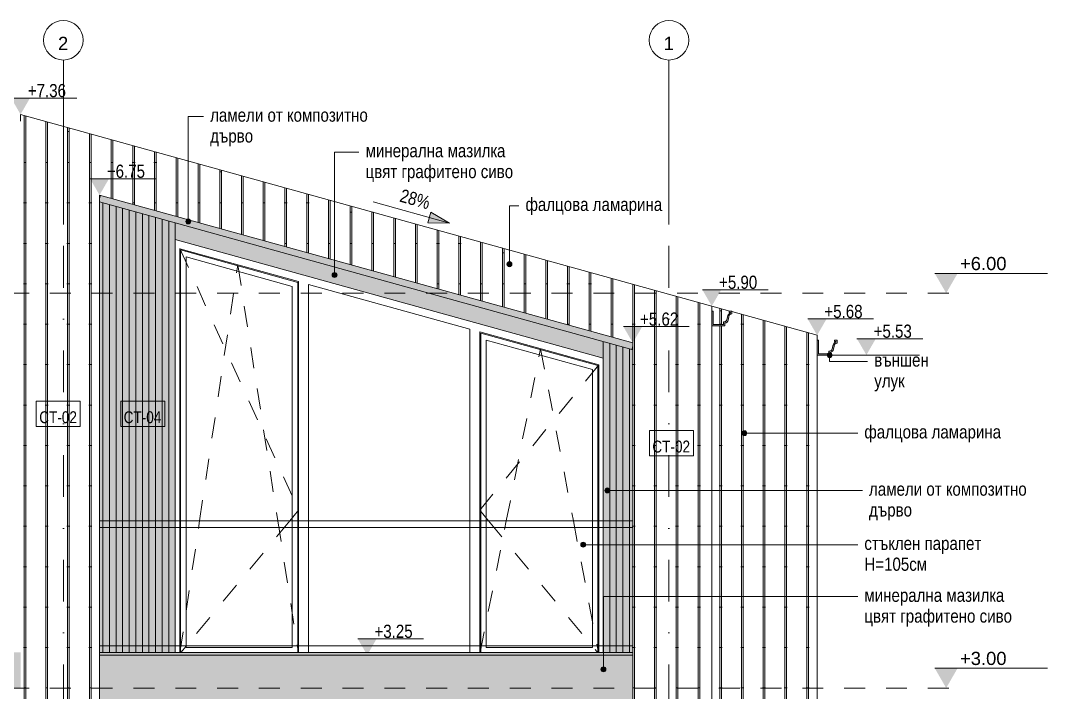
# Model space of a CAD drawing. Header units: centimetres. Extents: x -1923 to 51, y -127 to 807.
# Drawn here: x -729 to 51, y 297 to 807 of the extents above; entities that cross this region are included whole.
import ezdxf

# ---------------------------------------------------------------- set-up
doc = ezdxf.new("R2010")
doc.units = ezdxf.units.CM
doc.linetypes.add('Dash', pattern=[31.75, 15.875, -15.875])
doc.linetypes.add('Dash dot', pattern=[79.375, 31.75, -23.8125, 0, -23.8125])
for name, color, linetype, lineweight in [('A-ANNO-NOTE', 7, 'Continuous', 9), ('A-FLOR-HRAL', 7, 'Continuous', 9), ('A-FLOR-LEVL', 7, 'Continuous', 9), ('A-GLAZ', 7, 'Continuous', 5), ('A-GLAZ-CWMG', 7, 'Continuous', 9), ('A-GLAZ-HDLN', 7, 'Dash', 5), ('A-ROOF', 7, 'Continuous', 9), ('A-ROOF-OTLN', 7, 'Continuous', 9), ('A-ROOF-PATT', 7, 'Continuous', 9), ('A-WALL', 7, 'Continuous', 9), ('A-WALL-IDEN', 7, 'Continuous', 9), ('A-WALL-PATT', 7, 'Continuous', 9), ('G-ANNO-DIMS', 7, 'Continuous', 9), ('G-ANNO-TEXT', 7, 'Continuous', 9), ('S-GRID', 7, 'Continuous', 9), ('S-GRID-IDEN', 7, 'Continuous', 9)]:
    doc.layers.add(name, color=color, linetype=linetype, lineweight=lineweight)
doc.styles.add('Arial', font='arial.ttf', dxfattribs={"height": 10})
doc.styles.add('Arial Narrow', font='ARIALN.TTF', dxfattribs={"height": 10})
doc.styles.add('Arial Narrow_1', font='ARIALN.TTF', dxfattribs={"height": 10})
doc.styles.add('Arial Narrow_3', font='ARIALN.TTF', dxfattribs={"height": 9})

# ---------------------------------------------------------------- blocks, each defined once
blk = doc.blocks.new('Railing - Railing-1761984-СЕВЕР')
at = {"layer": 'A-FLOR-HRAL', "color": 8, "true_color": 0x808080}
for p, q in [((-669.14, 427), (-264.14, 427)), ((-669.14, 422), (-264.14, 422)), ((-264.14, 332), (-669.14, 332))]:
    blk.add_line(p, q, dxfattribs=at)
at = {"layer": 'A-FLOR-HRAL'}
for p, q in [((-669.14, 427), (-264.14, 427)), ((-264.14, 422), (-669.14, 422)), ((-264.14, 332), (-669.14, 332))]:
    blk.add_line(p, q, dxfattribs=at)
at = {"layer": 'A-FLOR-HRAL', "color": 7, "true_color": 0xfdfdfd}
for p, q in [((-669.14, 423.41), (-669.14, 422)), ((-669.14, 422), (-669.14, 332)), ((-264.14, 422), (-264.14, 423.41)), ((-264.14, 332), (-264.14, 422)), ((-669.14, 332), (-669.14, 329.05)), ((-264.14, 329.05), (-264.14, 332))]:
    blk.add_line(p, q, dxfattribs=at)
at = {"layer": 'A-FLOR-HRAL', "color": 9, "true_color": 0xbfbfbf}
for p, q in [((-669.14, 422), (-264.14, 422)), ((-264.14, 422), (-669.14, 422)), ((-264.14, 332), (-669.14, 332)), ((-264.14, 332), (-669.14, 332)), ((-264.14, 327), (-669.14, 327))]:
    blk.add_line(p, q, dxfattribs=at)
blk = doc.blocks.new('Rectangular Mullion - TEC_LAMEL-2370425-СЕВЕР')
at = {"layer": 'A-GLAZ-CWMG', "color": 7, "true_color": 0xfefefe}
blk.add_line((-669.14, 329.05), (-669.14, 423.41), dxfattribs=at)
at = {"layer": 'A-GLAZ-CWMG', "color": 7, "true_color": 0xfdfdfd}
blk.add_line((-669.14, 423.41), (-669.14, 329.05), dxfattribs=at)
blk = doc.blocks.new('Rectangular Mullion - TEC_LAMEL-V2-СЕВЕР')
at = {"layer": 'A-GLAZ-CWMG', "color": 7, "true_color": 0xfefefe}
for p, q in [((-669.14, 329.05), (-669.14, 423.41)), ((-669.14, 423.41), (-669.14, 329.05))]:
    blk.add_line(p, q, dxfattribs=at)
blk = doc.blocks.new('Rectangular Mullion - TEC_LAMEL-2370426-СЕВЕР')
at = {"layer": 'A-GLAZ-CWMG', "color": 7, "true_color": 0xfdfdfd}
blk.add_line((-264.14, 423.41), (-264.14, 329.05), dxfattribs=at)
at = {"layer": 'A-GLAZ-CWMG', "color": 7, "true_color": 0xfefefe}
blk.add_line((-264.14, 423.41), (-264.14, 329.05), dxfattribs=at)
blk = doc.blocks.new('Rectangular Mullion - TEC_LAMEL-V3-СЕВЕР')
at = {"layer": 'A-GLAZ-CWMG', "color": 7, "true_color": 0xfefefe}
blk.add_line((-264.14, 423.41), (-264.14, 329.05), dxfattribs=at)
blk.add_line((-264.14, 423.41), (-264.14, 329.05), dxfattribs=at)
blk = doc.blocks.new('Rectangular Mullion - TEC_LAMEL-2378627-СЕВЕР')
at = {"layer": 'A-GLAZ-CWMG', "true_color": 0xcfc6ba}
for points in [[(-286.64, 427), (-281.64, 427), (-281.64, 561.86), (-286.64, 563.25), (-286.64, 439.14)], [(-286.64, 327), (-281.64, 327), (-281.64, 427), (-286.64, 427), (-286.64, 329.05)]]:
    blk.add_hatch(color=9, dxfattribs=at).paths.add_polyline_path(points)
at = {"layer": 'A-GLAZ-CWMG'}
for p, q in [((-286.64, 563.25), (-286.64, 427)), ((-281.64, 427), (-281.64, 561.86))]:
    blk.add_line(p, q, dxfattribs=at)
at = {"layer": 'A-GLAZ-CWMG', "color": 8, "true_color": 0x808080}
for p, q in [((-286.64, 427), (-286.64, 327)), ((-281.64, 327), (-281.64, 427))]:
    blk.add_line(p, q, dxfattribs=at)
blk = doc.blocks.new('Rectangular Mullion - TEC_LAMEL-2378628-СЕВЕР')
at = {"layer": 'A-GLAZ-CWMG', "true_color": 0xcfc6ba}
for points in [[(-276.64, 427), (-271.64, 427), (-271.64, 559.09), (-276.64, 560.47), (-276.64, 439.14)], [(-276.64, 327), (-271.64, 327), (-271.64, 427), (-276.64, 427), (-276.64, 329.05)]]:
    blk.add_hatch(color=9, dxfattribs=at).paths.add_polyline_path(points)
at = {"layer": 'A-GLAZ-CWMG'}
for p, q in [((-276.64, 560.47), (-276.64, 427)), ((-271.64, 427), (-271.64, 559.09))]:
    blk.add_line(p, q, dxfattribs=at)
at = {"layer": 'A-GLAZ-CWMG', "color": 8, "true_color": 0x808080}
for p, q in [((-276.64, 427), (-276.64, 327)), ((-271.64, 327), (-271.64, 427))]:
    blk.add_line(p, q, dxfattribs=at)
blk = doc.blocks.new('Rectangular Mullion - TEC_LAMEL-2378629-СЕВЕР')
at = {"layer": 'A-GLAZ-CWMG', "true_color": 0xcfc6ba}
for points in [[(-266.64, 427), (-264.14, 427), (-264.14, 557.01), (-266.64, 557.7), (-266.64, 439.14)], [(-265.75, 327), (-264.14, 327), (-264.14, 427), (-266.64, 427), (-266.64, 327)]]:
    blk.add_hatch(color=9, dxfattribs=at).paths.add_polyline_path(points)
at = {"layer": 'A-GLAZ-CWMG'}
blk.add_line((-266.64, 557.7), (-266.64, 427), dxfattribs=at)
at = {"layer": 'A-GLAZ-CWMG', "color": 8, "true_color": 0x808080}
blk.add_line((-266.64, 427), (-266.64, 327), dxfattribs=at)
blk = doc.blocks.new('Rectangular Mullion - TEC_LAMEL-1938092-СЕВЕР')
at = {"layer": 'A-GLAZ-CWMG', "true_color": 0xcfc6ba}
blk.add_hatch(color=9, dxfattribs=at).paths.add_polyline_path([(-264.81, 557.19), (-264.14, 559.6), (-264.14, 562.19), (-668.48, 674.33), (-669.14, 671.92), (-669.14, 669.32), (-265.75, 557.45)])
at = {"layer": 'A-GLAZ-CWMG'}
for p, q in [((-669.14, 671.92), (-668.48, 674.33)), ((-264.81, 557.19), (-669.14, 669.32)), ((-264.14, 559.6), (-264.81, 557.19))]:
    blk.add_line(p, q, dxfattribs=at)
blk = doc.blocks.new('Rectangular Mullion - TEC_LAMEL-1938093-СЕВЕР')
at = {"layer": 'A-GLAZ-CWMG', "true_color": 0xcfc6ba}
h = blk.add_hatch(color=9, dxfattribs=at)
h.paths.add_polyline_path([(-264.14, 557.01), (-264.14, 559.6), (-264.81, 557.19), (-264.46, 557.09)])
h.paths.add_polyline_path([(-669.14, 671.92), (-668.48, 674.33), (-669.14, 674.51), (-669.14, 674.33)])
at = {"layer": 'A-GLAZ-CWMG'}
blk.add_line((-264.14, 557.01), (-264.81, 557.19), dxfattribs=at)
blk = doc.blocks.new('Rectangular Mullion - TEC_LAMEL-2370405-СЕВЕР')
at = {"layer": 'A-GLAZ-CWMG', "color": 7, "true_color": 0xfefefe}
blk.add_line((-264.14, 423.41), (-264.14, 329.05), dxfattribs=at)
blk.add_line((-264.14, 423.41), (-264.14, 329.05), dxfattribs=at)
blk = doc.blocks.new('TRIPLE - OK_F_OF - T - 15_50-2493722-СЕВЕР')
at = {"layer": 'A-GLAZ'}
for p, q in [((-608.24, 427), (-608.24, 633.76)), ((-608.24, 633.76), (-517.94, 608.72)), ((-518.64, 608.18), (-607.54, 632.84)), ((-607.54, 632.84), (-607.54, 427)), ((-603.44, 427), (-603.44, 627.45)), ((-603.44, 627.45), (-522.74, 605.07)), ((-517.94, 608.72), (-517.94, 427)), ((-522.74, 605.07), (-522.74, 427)), ((-518.64, 608.18), (-518.64, 427)), ((-510.34, 427), (-510.34, 606.61)), ((-510.34, 606.61), (-387.94, 572.66)), ((-387.94, 572.66), (-387.94, 427)), ((-380.34, 570.56), (-290.04, 545.51)), ((-380.34, 427), (-380.34, 570.56)), ((-290.74, 544.98), (-379.64, 569.64)), ((-379.64, 569.64), (-379.64, 427)), ((-375.54, 427), (-375.54, 564.24)), ((-375.54, 564.24), (-294.84, 541.86)), ((-294.84, 541.86), (-294.84, 427)), ((-290.74, 544.98), (-290.74, 427)), ((-290.04, 545.51), (-290.04, 427))]:
    blk.add_line(p, q, dxfattribs=at)
at = {"layer": 'A-GLAZ', "color": 8, "true_color": 0x808080}
for p, q in [((-608.24, 327), (-608.24, 427)), ((-607.54, 427), (-607.54, 327)), ((-603.44, 330.7), (-603.44, 427)), ((-522.74, 427), (-522.74, 330.7)), ((-518.64, 427), (-518.64, 327)), ((-517.94, 427), (-517.94, 327)), ((-510.34, 327), (-510.34, 427)), ((-387.94, 427), (-387.94, 327)), ((-380.34, 327), (-380.34, 427)), ((-379.64, 427), (-379.64, 327)), ((-375.54, 330.7), (-375.54, 427)), ((-294.84, 427), (-294.84, 330.7)), ((-290.74, 427), (-290.74, 327)), ((-290.04, 427), (-290.04, 327)), ((-522.74, 330.7), (-603.44, 330.7)), ((-294.84, 330.7), (-375.54, 330.7))]:
    blk.add_line(p, q, dxfattribs=at)
at = {"layer": 'A-GLAZ-HDLN'}
for p, q in [((-608.24, 633.83), (-517.94, 435)), ((-593.16, 427), (-564.14, 621.53)), ((-564.14, 621.53), (-533.74, 427)), ((-360.2, 427), (-334.14, 557.74)), ((-334.14, 557.74), (-309.27, 427)), ((-289.9, 545.47), (-380.34, 435)), ((-517.94, 435), (-524.56, 427)), ((-380.34, 435), (-373.72, 427))]:
    blk.add_line(p, q, dxfattribs=at)
at = {"layer": 'A-GLAZ-HDLN', "color": 8, "true_color": 0x808080}
for p, q in [((-608.08, 327), (-593.16, 427)), ((-524.56, 427), (-603.17, 332.04)), ((-533.74, 427), (-518.12, 327)), ((-380.12, 327), (-360.2, 427)), ((-373.72, 427), (-290.95, 327)), ((-309.27, 427), (-290.25, 327)), ((-603.19, 332), (-607.33, 327))]:
    blk.add_line(p, q, dxfattribs=at)
blk = doc.blocks.new('Rectangular Mullion - TEC_LAMEL-2378685-СЕВЕР')
at = {"layer": 'A-GLAZ-CWMG', "true_color": 0xcfc6ba}
for points in [[(-661.64, 427), (-661.64, 667.24), (-666.64, 668.63), (-666.64, 427), (-664.51, 427)], [(-664.51, 327), (-661.64, 327), (-661.64, 427), (-666.64, 427), (-666.64, 327)]]:
    blk.add_hatch(color=9, dxfattribs=at).paths.add_polyline_path(points)
at = {"layer": 'A-GLAZ-CWMG'}
for p, q in [((-666.64, 668.63), (-666.64, 427)), ((-661.64, 427), (-661.64, 667.19))]:
    blk.add_line(p, q, dxfattribs=at)
at = {"layer": 'A-GLAZ-CWMG', "color": 8, "true_color": 0x808080}
for p, q in [((-666.64, 427), (-666.64, 327)), ((-661.64, 327), (-661.64, 427))]:
    blk.add_line(p, q, dxfattribs=at)
blk = doc.blocks.new('Rectangular Mullion - TEC_LAMEL-2378686-СЕВЕР')
at = {"layer": 'A-GLAZ-CWMG', "true_color": 0xcfc6ba}
for points in [[(-656.64, 427), (-651.64, 427), (-651.64, 664.47), (-656.64, 665.86), (-656.64, 439.14)], [(-656.64, 327), (-651.64, 327), (-651.64, 427), (-656.64, 427), (-656.64, 329.05)]]:
    blk.add_hatch(color=9, dxfattribs=at).paths.add_polyline_path(points)
at = {"layer": 'A-GLAZ-CWMG'}
for p, q in [((-656.64, 665.86), (-656.64, 427)), ((-651.64, 427), (-651.64, 664.47))]:
    blk.add_line(p, q, dxfattribs=at)
at = {"layer": 'A-GLAZ-CWMG', "color": 8, "true_color": 0x808080}
for p, q in [((-656.64, 427), (-656.64, 327)), ((-651.64, 327), (-651.64, 427))]:
    blk.add_line(p, q, dxfattribs=at)
blk = doc.blocks.new('Rectangular Mullion - TEC_LAMEL-2378687-СЕВЕР')
at = {"layer": 'A-GLAZ-CWMG', "true_color": 0xcfc6ba}
for points in [[(-646.64, 427), (-641.64, 427), (-641.64, 661.7), (-646.64, 663.08), (-646.64, 439.14)], [(-646.64, 327), (-641.64, 327), (-641.64, 427), (-646.64, 427), (-646.64, 329.05)]]:
    blk.add_hatch(color=9, dxfattribs=at).paths.add_polyline_path(points)
at = {"layer": 'A-GLAZ-CWMG'}
for p, q in [((-646.64, 663.08), (-646.64, 427)), ((-641.64, 427), (-641.64, 661.7))]:
    blk.add_line(p, q, dxfattribs=at)
at = {"layer": 'A-GLAZ-CWMG', "color": 8, "true_color": 0x808080}
for p, q in [((-646.64, 427), (-646.64, 327)), ((-641.64, 327), (-641.64, 427))]:
    blk.add_line(p, q, dxfattribs=at)
blk = doc.blocks.new('Rectangular Mullion - TEC_LAMEL-2378688-СЕВЕР')
at = {"layer": 'A-GLAZ-CWMG', "true_color": 0xcfc6ba}
for points in [[(-631.64, 427), (-631.64, 658.92), (-636.64, 660.31), (-636.64, 427), (-633.84, 427)], [(-633.84, 327), (-631.64, 327), (-631.64, 427), (-636.64, 427), (-636.64, 327)]]:
    blk.add_hatch(color=9, dxfattribs=at).paths.add_polyline_path(points)
at = {"layer": 'A-GLAZ-CWMG'}
for p, q in [((-636.64, 660.31), (-636.64, 427)), ((-631.64, 427), (-631.64, 658.92))]:
    blk.add_line(p, q, dxfattribs=at)
at = {"layer": 'A-GLAZ-CWMG', "color": 8, "true_color": 0x808080}
for p, q in [((-636.64, 427), (-636.64, 327)), ((-631.64, 327), (-631.64, 427))]:
    blk.add_line(p, q, dxfattribs=at)
blk = doc.blocks.new('Rectangular Mullion - TEC_LAMEL-2370929-СЕВЕР')
at = {"layer": 'A-GLAZ-CWMG', "color": 7, "true_color": 0xfefefe}
for p, q in [((-669.14, 329.05), (-669.14, 423.41)), ((-669.14, 423.41), (-669.14, 329.05))]:
    blk.add_line(p, q, dxfattribs=at)
blk = doc.blocks.new('Rectangular Mullion - TEC_LAMEL-2378709-СЕВЕР')
at = {"layer": 'A-GLAZ-CWMG', "true_color": 0xcfc6ba}
for points in [[(-626.64, 427), (-621.64, 427), (-621.64, 656.15), (-626.64, 657.54), (-626.64, 439.14)], [(-621.64, 327), (-621.64, 427), (-626.64, 427), (-626.64, 327), (-626.17, 327)]]:
    blk.add_hatch(color=9, dxfattribs=at).paths.add_polyline_path(points)
at = {"layer": 'A-GLAZ-CWMG'}
for p, q in [((-626.64, 657.54), (-626.64, 427)), ((-621.64, 427), (-621.64, 656.15))]:
    blk.add_line(p, q, dxfattribs=at)
at = {"layer": 'A-GLAZ-CWMG', "color": 8, "true_color": 0x808080}
for p, q in [((-626.64, 427), (-626.64, 327)), ((-621.64, 327), (-621.64, 427))]:
    blk.add_line(p, q, dxfattribs=at)
blk = doc.blocks.new('Rectangular Mullion - TEC_LAMEL-2378710-СЕВЕР')
at = {"layer": 'A-GLAZ-CWMG', "true_color": 0xcfc6ba}
for points in [[(-616.64, 427), (-611.64, 427), (-611.64, 653.38), (-616.64, 654.76), (-616.64, 439.14)], [(-616.64, 327), (-611.64, 327), (-611.64, 427), (-616.64, 427), (-616.64, 329.05)]]:
    blk.add_hatch(color=9, dxfattribs=at).paths.add_polyline_path(points)
at = {"layer": 'A-GLAZ-CWMG'}
for p, q in [((-616.64, 654.76), (-616.64, 427)), ((-611.64, 427), (-611.64, 653.38))]:
    blk.add_line(p, q, dxfattribs=at)
at = {"layer": 'A-GLAZ-CWMG', "color": 8, "true_color": 0x808080}
for p, q in [((-616.64, 427), (-616.64, 327)), ((-611.64, 327), (-611.64, 427))]:
    blk.add_line(p, q, dxfattribs=at)
blk = doc.blocks.new('Level - w_ name-271244-СЕВЕР')
at = {"layer": 'A-FLOR-LEVL'}
blk.add_hatch(color=256, dxfattribs=at).paths.add_polyline_path([(-34.78, 15), (-17.46, 15), (-26.12, 0)])
blk.add_line((-34.78, 15), (50.8, 15), dxfattribs=at)
blk = doc.blocks.new('Grid - TEC_GRID_CIRCLE-145857-СЕВЕР')
at = {"layer": 'S-GRID-IDEN'}
blk.add_circle((-696.64, 792.09), 15, dxfattribs=at)
blk = doc.blocks.new('Spot Elevations - ELEVATION_PROJECT-150941-СЕВЕР')
at = {"layer": 'A-ANNO-NOTE'}
blk.add_hatch(color=256, dxfattribs=at).paths.add_polyline_path([(-1811.3, 587.27), (-1796.99, 587.27), (-1804.14, 574.88)])
blk.add_line((-1811.3, 587.27), (-1761.3, 587.27), dxfattribs=at)

msp = doc.modelspace()

# ---------------------------------------------------------------- hatches: boundary and pattern name
at = {"layer": 'A-ROOF-PATT', "true_color": 0x8b8b8b}
h = msp.add_hatch(dxfattribs=at)
h.set_pattern_fill('FP1_3', color=252, style=0, pattern_type=2)
h.set_pattern_definition([(0, (16.51, 600), (16.51, 30.709), [0.8382, -15.672]), (90, (0, 600), (-16.51, 30.709), [30.709, 0]), (90, (1.27, 600), (-16.51, 30.709), [30.709, 0])])
h.paths.add_polyline_path([(-204.14, 584.99), (-204.14, 590.18), (-729.14, 735.77), (-729.14, 730.58), (-204.4, 585.06)])
h = msp.add_hatch(dxfattribs=at)
h.set_pattern_fill('FP1_4', color=252, style=0, pattern_type=2)
h.set_pattern_definition([(0, (16.51, 525), (16.51, 30.709), [0.8382, -15.672]), (90, (0, 525), (-16.51, 30.709), [30.709, 0]), (90, (1.27, 525), (-16.51, 30.709), [30.709, 0])])
h.paths.add_polyline_path([(-124.14, 562.8), (-124.14, 567.99), (-188.9, 585.95), (-188.9, 584.42), (-189.16, 584.2), (-189.9, 583.92), (-190.44, 583.55), (-190.86, 583.07), (-191.15, 582.54), (-191.41, 581.46), (-127.71, 563.79)])
h.paths.add_polyline_path([(-192.37, 581.72), (-192.11, 582.83), (-191.75, 583.55), (-191.15, 584.25), (-190.62, 584.68), (-189.9, 585.04), (-189.9, 585.37), (-190.86, 585.37), (-190.86, 586.37), (-190.41, 586.37), (-204.14, 590.18), (-204.14, 586.37), (-203.14, 586.37), (-203.14, 584.71), (-192.8, 581.84)])
at = {"layer": 'A-ROOF-PATT', "lineweight": 5, "true_color": 0xc0c0c0}
for points in [[(-194.5, 575.18), (-194.3, 575.38), (-194.28, 577.02), (-194.11, 577.18), (-193.37, 577.41), (-192.79, 577.78), (-192.32, 578.28), (-191.98, 578.88), (-191.57, 580.68), (-191.15, 582.54), (-190.81, 583.15), (-190.34, 583.65), (-189.76, 584.01), (-189.06, 584.27), (-188.9, 584.42), (-188.9, 586.11), (-189.16, 586.37), (-190.86, 586.37), (-190.86, 585.37), (-189.9, 585.37), (-189.9, 585.04), (-190.62, 584.68), (-191.25, 584.17), (-191.75, 583.55), (-192.11, 582.83), (-192.59, 580.68), (-192.9, 579.3), (-193.09, 578.92), (-193.36, 578.6), (-193.71, 578.36), (-194.1, 578.21), (-194.52, 578.16), (-195.3, 578.16), (-195.3, 576.18), (-203.14, 576.18), (-203.14, 586.37), (-204.14, 586.37), (-204.14, 575.18), (-196.73, 575.18)], [(-114.5, 552.99), (-114.3, 553.19), (-114.28, 554.83), (-114.11, 554.99), (-113.37, 555.22), (-112.79, 555.59), (-112.32, 556.09), (-111.98, 556.69), (-111.81, 557.36), (-111.15, 560.36), (-110.81, 560.96), (-110.34, 561.46), (-109.76, 561.83), (-109.1, 562.04), (-108.9, 562.24), (-108.9, 563.92), (-109.16, 564.18), (-110.86, 564.18), (-110.86, 563.18), (-109.9, 563.18), (-109.9, 562.85), (-110.62, 562.49), (-111.25, 561.99), (-111.75, 561.36), (-112.11, 560.64), (-112.37, 559.54), (-112.9, 557.09), (-113.09, 556.73), (-113.36, 556.42), (-113.71, 556.17), (-114.1, 556.02), (-114.52, 555.97), (-115.3, 555.97), (-115.3, 553.99), (-123.14, 553.99), (-123.14, 564.18), (-124.14, 564.18), (-124.14, 552.99)]]:
    msp.add_hatch(color=9, dxfattribs=at).paths.add_polyline_path(points)
at = {"layer": 'A-WALL-PATT', "true_color": 0x8b8b8b}
h = msp.add_hatch(dxfattribs=at)
h.set_pattern_fill('FP1_8', color=252, style=0, pattern_type=2)
h.set_pattern_definition([(0, (-2096.77, 300), (16.51, 30.709), [0.8382, -15.672]), (90, (-2113.28, 300), (-16.51, 30.709), [30.709, 0]), (90, (-2112.01, 300), (-16.51, 30.709), [30.709, 0])])
h.paths.add_polyline_path([(-264.14, 300), (-209.14, 300), (-209.14, 586.38), (-729.14, 730.58), (-729.14, 691.15), (-264.14, 562.19), (-264.14, 305.45)])
h = msp.add_hatch(dxfattribs=at)
h.set_pattern_fill('FP1_9', color=252, style=0, pattern_type=2)
h.set_pattern_definition([(0, (-643.89, 300), (16.51, 30.709), [0.8382, -15.672]), (90, (-660.4, 300), (-16.51, 30.709), [30.709, 0]), (90, (-659.13, 300), (-16.51, 30.709), [30.709, 0])])
h.paths.add_polyline_path([(-725.86, 300), (-669.14, 300), (-669.14, 674.51), (-729.14, 691.15), (-729.14, 300)])
at = {"layer": 'A-WALL-PATT', "true_color": 0x787878}
h = msp.add_hatch(color=8, dxfattribs=at)
h.paths.add_polyline_path([(-666.64, 427), (-666.64, 668.63), (-669.14, 669.32), (-669.14, 427)])
h.paths.add_polyline_path([(-281.64, 427), (-276.64, 427), (-276.64, 560.47), (-281.64, 561.86), (-281.64, 439.14)])
h.paths.add_polyline_path([(-661.64, 427), (-656.64, 427), (-656.64, 665.86), (-661.64, 667.19), (-661.64, 439.14)])
h.paths.add_polyline_path([(-616.64, 427), (-616.64, 654.76), (-621.64, 656.15), (-621.64, 427)])
h.paths.add_polyline_path([(-651.64, 427), (-646.64, 427), (-646.64, 663.08), (-651.64, 664.47), (-651.64, 439.14)])
h.paths.add_polyline_path([(-641.64, 427), (-636.64, 427), (-636.64, 660.31), (-641.64, 661.7), (-641.64, 439.14)])
h.paths.add_polyline_path([(-631.64, 427), (-626.64, 427), (-626.64, 657.54), (-631.64, 658.92), (-631.64, 439.14)])
h.paths.add_polyline_path([(-271.64, 427), (-266.64, 427), (-266.64, 557.7), (-271.64, 559.09), (-271.64, 439.14)])
h.paths.add_polyline_path([(-286.64, 550.69), (-286.64, 563.25), (-611.64, 653.38), (-611.64, 640.82), (-288.75, 551.28)])
at = {"layer": 'A-WALL-PATT', "true_color": 0x8b8b8b}
h = msp.add_hatch(dxfattribs=at)
h.set_pattern_fill('FP1_5', color=252, style=0, pattern_type=2)
h.set_pattern_definition([(0, (-198.12, 300), (16.51, 30.709), [0.8382, -15.672]), (90, (-214.63, 300), (-16.51, 30.709), [30.709, 0]), (90, (-213.36, 300), (-16.51, 30.709), [30.709, 0])])
h.paths.add_polyline_path([(-129.14, 245), (-129.14, 564.19), (-191.41, 581.46), (-191.98, 578.88), (-192.32, 578.28), (-192.8, 577.77), (-193.37, 577.41), (-194.23, 577.08), (-194.3, 576.94), (-194.3, 575.38), (-194.5, 575.18), (-204.14, 575.18), (-204.14, 245), (-143.05, 245)])
h.paths.add_polyline_path([(-195.3, 576.18), (-195.3, 578.16), (-194.1, 578.21), (-193.71, 578.36), (-193.36, 578.6), (-193.09, 578.92), (-192.9, 579.3), (-192.37, 581.72), (-203.14, 584.71), (-203.14, 576.18), (-196.73, 576.18)])
at = {"layer": 'A-WALL-PATT', "true_color": 0x787878}
h = msp.add_hatch(color=8, dxfattribs=at)
h.paths.add_polyline_path([(-666.64, 327), (-666.64, 427), (-669.14, 427), (-669.14, 327)])
h.paths.add_polyline_path([(-618.5, 327), (-616.64, 327), (-616.64, 427), (-621.64, 427), (-621.64, 327)])
h.paths.add_polyline_path([(-626.64, 327), (-626.64, 427), (-631.64, 427), (-631.64, 327)])
h.paths.add_polyline_path([(-661.64, 327), (-656.64, 327), (-656.64, 427), (-661.64, 427), (-661.64, 329.05)])
h.paths.add_polyline_path([(-651.64, 327), (-646.64, 327), (-646.64, 427), (-651.64, 427), (-651.64, 329.05)])
h.paths.add_polyline_path([(-641.64, 327), (-636.64, 327), (-636.64, 427), (-641.64, 427), (-641.64, 329.05)])
h.paths.add_polyline_path([(-266.64, 327), (-266.64, 427), (-271.64, 427), (-271.64, 327)])
h.paths.add_polyline_path([(-276.64, 327), (-276.64, 427), (-281.64, 427), (-281.64, 327)])
at = {"layer": 'A-WALL-PATT', "lineweight": 5, "true_color": 0xebebeb}
h = msp.add_hatch(color=7, dxfattribs=at)
h.paths.add_polyline_path([(-618.5, 325), (-264.14, 325), (-264.14, 327), (-669.14, 327), (-669.14, 325), (-626.17, 325)])
h.paths.add_polyline_path([(-894.57, 325), (-729.14, 325), (-729.14, 327), (-904.14, 327), (-904.14, 325)])
at = {"layer": 'A-WALL-PATT', "lineweight": 5, "true_color": 0x787878}
h = msp.add_hatch(color=8, dxfattribs=at)
h.paths.add_polyline_path([(-503.47, 270), (-264.14, 270), (-264.14, 325), (-669.14, 325), (-669.14, 270), (-511.14, 270)])
h.paths.add_polyline_path([(-879.24, 300), (-729.14, 300), (-729.14, 325), (-904.14, 325), (-904.14, 300)])
at = {"layer": 'A-WALL-PATT', "true_color": 0x8b8b8b}
h = msp.add_hatch(dxfattribs=at)
h.set_pattern_fill('FP1_6', color=252, style=0, pattern_type=2)
h.set_pattern_definition([(0, (-643.89, 0), (16.51, 30.709), [0.8382, -15.672]), (90, (-660.4, 0), (-16.51, 30.709), [30.709, 0]), (90, (-659.13, 0), (-16.51, 30.709), [30.709, 0])])
h.paths.add_polyline_path([(-716.57, 5), (-688.29, 5), (-688.29, 10), (-716.57, 10), (-716.57, 6.63)])
h.paths.add_polyline_path([(-725.86, 67), (-688.57, 67), (-688.28, 75.94), (-688.17, 76.28), (-688, 76.58), (-687.78, 76.81), (-687.53, 76.95), (-687.27, 77), (-669.14, 77), (-669.14, 300), (-729.14, 300), (-729.14, 67)])
h = msp.add_hatch(dxfattribs=at)
h.set_pattern_fill('FP1_7', color=252, style=0, pattern_type=2)
h.set_pattern_definition([(0, (-3021.33, 0), (16.51, 30.709), [0.8382, -15.672]), (90, (-3037.84, 0), (-16.51, 30.709), [30.709, 0]), (90, (-3036.57, 0), (-16.51, 30.709), [30.709, 0])])
h.paths.add_polyline_path([(-264.14, 5), (-209.14, 5), (-209.14, 300), (-264.14, 300), (-264.14, 6.63)])
at = {"layer": 'G-ANNO-DIMS'}
msp.add_hatch(color=256, dxfattribs=at).paths.add_polyline_path([(-403.38, 653.21), (-417.54, 661.55), (-419.81, 653.36)])
at = {"layer": 'G-ANNO-TEXT'}
h = msp.add_hatch(color=256, dxfattribs=at)
edge = h.paths.add_edge_path()
edge.add_arc((-601.74, 654.46), 1.88, 0, 360)
h = msp.add_hatch(color=256, dxfattribs=at)
edge = h.paths.add_edge_path()
edge.add_arc((-357.8, 621.96), 1.88, 0, 360)
h = msp.add_hatch(color=256, dxfattribs=at)
edge = h.paths.add_edge_path()
edge.add_arc((-490.63, 613.79), 1.88, 0, 360)
h = msp.add_hatch(color=256, dxfattribs=at)
edge = h.paths.add_edge_path()
edge.add_arc((-114.64, 552.85), 1.87, 0, 360)
h = msp.add_hatch(color=256, dxfattribs=at)
edge = h.paths.add_edge_path()
edge.add_arc((-179.39, 493.61), 1.88, 0, 360)
h = msp.add_hatch(color=256, dxfattribs=at)
edge = h.paths.add_edge_path()
edge.add_arc((-283.46, 450.11), 1.88, 0, 360)
h = msp.add_hatch(color=256, dxfattribs=at)
edge = h.paths.add_edge_path()
edge.add_arc((-301.8, 408.88), 1.88, 0, 360)
h = msp.add_hatch(color=256, dxfattribs=at)
edge = h.paths.add_edge_path()
edge.add_arc((-286.41, 314.17), 1.88, 0, 360)

# ---------------------------------------------------------------- linework, layer by layer
at = {"layer": 'A-FLOR-LEVL', "linetype": 'Dash'}
for p, q in [((-1881.56, 600), (-17.46, 600)), ((-1881.56, 300), (-17.46, 300))]:
    msp.add_line(p, q, dxfattribs=at)
at = {"layer": 'A-ROOF'}
for p, q in [((-729.14, 735.77), (-729.14, 730.58)), ((-190.41, 586.37), (-729.14, 735.77)), ((-204.14, 586.37), (-204.14, 590.18)), ((-124.14, 567.99), (-188.9, 585.95)), ((-124.14, 564.18), (-124.14, 567.99))]:
    msp.add_line(p, q, dxfattribs=at)
at = {"layer": 'A-ROOF-OTLN'}
for p, q in [((-203.14, 586.37), (-204.14, 586.37)), ((-204.14, 586.37), (-204.14, 575.18)), ((-203.14, 576.18), (-203.14, 586.37)), ((-189.16, 586.37), (-190.86, 586.37)), ((-190.86, 586.37), (-190.86, 585.37)), ((-190.86, 585.37), (-189.9, 585.37)), ((-189.9, 585.37), (-189.9, 585.04)), ((-188.9, 584.42), (-188.9, 586.11)), ((-194.52, 578.16), (-195.3, 578.16)), ((-195.3, 578.16), (-195.3, 576.18)), ((-192.3, 582.05), (-192.8, 579.71)), ((-191.81, 579.55), (-191.32, 581.88)), ((-204.14, 575.18), (-194.5, 575.18)), ((-195.3, 576.18), (-203.14, 576.18)), ((-194.3, 575.38), (-194.3, 576.94)), ((-123.14, 564.18), (-124.14, 564.18)), ((-124.14, 564.18), (-124.14, 552.99)), ((-123.14, 553.99), (-123.14, 564.18)), ((-109.16, 564.18), (-110.86, 564.18)), ((-110.86, 564.18), (-110.86, 563.18)), ((-110.86, 563.18), (-109.9, 563.18)), ((-109.9, 563.18), (-109.9, 562.85)), ((-108.9, 562.24), (-108.9, 563.92)), ((-115.3, 553.99), (-123.14, 553.99)), ((-114.52, 555.97), (-115.3, 555.97)), ((-115.3, 555.97), (-115.3, 553.99)), ((-114.3, 553.19), (-114.3, 554.75)), ((-112.3, 559.86), (-112.8, 557.52)), ((-111.81, 557.36), (-111.32, 559.69)), ((-124.14, 552.99), (-114.5, 552.99))]:
    msp.add_line(p, q, dxfattribs=at)
for centre, radius, start, end in [((-188.61, 581.54), 3.73, 110.32225, 172.11681), ((-189.16, 586.11), 0.261, 0, 90), ((-189.16, 586.11), 0.261, 0, 66.13122), ((-189.16, 586.11), 0.261, 0, 66.13122), ((-189.16, 586.11), 0.261, 0, 66.13122), ((-194.52, 579.89), 1.73, 270, 354.0375), ((-193.98, 576.87), 0.333, 98.74106, 168.05335), ((-194.52, 579.89), 2.73, 280.46368, 352.80947), ((-188.61, 581.54), 2.73, 100.46368, 172.80947), ((-189.1, 584.42), 0.2, 270, 0), ((-189.1, 584.42), 0.2, 270, 0), ((-194.5, 575.38), 0.2, 270, 0), ((-194.5, 575.38), 0.2, 270, 0), ((-108.61, 559.35), 3.73, 110.32225, 172.11681), ((-108.61, 559.35), 2.73, 100.46368, 172.80947), ((-109.16, 563.92), 0.261, 0, 90), ((-109.16, 563.92), 0.261, 0, 75), ((-109.16, 563.92), 0.261, 0, 75), ((-109.16, 563.92), 0.261, 0, 75), ((-109.1, 562.24), 0.2, 270, 360), ((-109.1, 562.24), 0.2, 270, 0), ((-109.1, 562.24), 0.2, 270, 360), ((-109.1, 562.24), 0.2, 270, 0), ((-114.52, 557.7), 1.73, 270, 354.0375), ((-113.98, 554.69), 0.333, 98.74106, 168.05335), ((-114.52, 557.7), 2.73, 280.46368, 352.80947), ((-114.5, 553.19), 0.2, 270, 0), ((-114.5, 553.19), 0.2, 270, 0), ((-114.5, 553.19), 0.2, 270, 0), ((-114.5, 553.19), 0.2, 270, 0)]:
    msp.add_arc(centre, radius, start, end, dxfattribs=at)
at = {"layer": 'A-WALL'}
for p, q in [((-669.14, 674.51), (-264.14, 562.19)), ((-669.14, 77), (-669.14, 674.51)), ((-611.64, 640.82), (-286.64, 550.69)), ((-204.14, 575.18), (-204.14, 5)), ((-264.14, 562.19), (-264.14, 5)), ((-124.14, 552.99), (-124.14, 245)), ((-264.14, 325), (-669.14, 325))]:
    msp.add_line(p, q, dxfattribs=at)
at = {"layer": 'A-WALL', "color": 9, "true_color": 0xbfbfbf}
msp.add_line((-669.14, 327), (-264.14, 327), dxfattribs=at)
at = {"layer": 'A-WALL-IDEN', "flags": 128}
for points in [[(-717.18, 517.84), (-683.73, 517.84), (-683.73, 498.64), (-717.18, 498.64)], [(-653.07, 517.84), (-619.62, 517.84), (-619.62, 498.64), (-653.07, 498.64)], [(-251.51, 495.57), (-218.06, 495.57), (-218.06, 476.37), (-251.51, 476.37)]]:
    msp.add_lwpolyline(points, close=True, dxfattribs=at)
at = {"layer": 'G-ANNO-DIMS'}
for p, q in [((-461.2, 669.25), (-403.38, 653.21)), ((-417.54, 661.55), (-419.81, 653.36)), ((-403.38, 653.21), (-417.54, 661.55)), ((-419.81, 653.36), (-403.38, 653.21)), ((-118.85, 552.99), (-46.31, 552.99)), ((-46.31, 552.99), (-86.72, 552.99))]:
    msp.add_line(p, q, dxfattribs=at)
at = {"layer": 'G-ANNO-TEXT'}
for p, q in [((-601.74, 734.24), (-590.16, 734.24)), ((-601.74, 654.46), (-601.74, 734.24)), ((-490.63, 707.2), (-472.12, 707.2)), ((-490.63, 613.79), (-490.63, 707.2)), ((-357.8, 666.4), (-350.61, 666.4)), ((-357.8, 621.96), (-357.8, 666.4)), ((-114.64, 552.85), (-114.64, 548.16)), ((-114.64, 548.16), (-85.77, 548.16)), ((-179.39, 493.61), (-93.26, 493.61)), ((-283.46, 450.11), (-89.74, 450.11)), ((-301.8, 408.88), (-93.26, 408.88)), ((-286.41, 369.46), (-93.26, 369.46)), ((-286.41, 314.17), (-286.41, 369.46))]:
    msp.add_line(p, q, dxfattribs=at)
for centre, radius in [((-601.74, 654.46), 1.88), ((-357.8, 621.96), 1.88), ((-490.63, 613.79), 1.88), ((-114.64, 552.85), 1.87), ((-179.39, 493.61), 1.88), ((-283.46, 450.11), 1.88), ((-301.8, 408.88), 1.88), ((-286.41, 314.17), 1.88)]:
    msp.add_circle(centre, radius, dxfattribs=at)
at = {"layer": 'S-GRID', "color": 1, "lineweight": 18, "true_color": 0xff0000}
for p, q in [((-696.64, 652.09), (-696.64, 777.09)), ((-236.64, 652.09), (-236.64, 777.09))]:
    msp.add_line(p, q, dxfattribs=at)
at = {"layer": 'S-GRID', "color": 1, "linetype": 'Dash dot', "lineweight": 18, "true_color": 0xff0000}
for p, q in [((-696.64, 47.81), (-696.64, 652.09)), ((-236.64, 47.81), (-236.64, 652.09))]:
    msp.add_line(p, q, dxfattribs=at)

# ---------------------------------------------------------------- block references
at = {"layer": 'A-FLOR-HRAL', "color": 9, "true_color": 0xbfbfbf}
msp.add_blockref('Railing - Railing-1761984-СЕВЕР', (0, 0), dxfattribs=at)
at = {"layer": 'A-FLOR-LEVL'}
for p in [(0, 600), (0, 300)]:
    msp.add_blockref('Level - w_ name-271244-СЕВЕР', p, dxfattribs=at)
at = {"layer": 'A-GLAZ'}
msp.add_blockref('TRIPLE - OK_F_OF - T - 15_50-2493722-СЕВЕР', (0, 0), dxfattribs=at)
at = {"layer": 'A-GLAZ-CWMG'}
for name in ['Rectangular Mullion - TEC_LAMEL-1938093-СЕВЕР', 'Rectangular Mullion - TEC_LAMEL-1938092-СЕВЕР', 'Rectangular Mullion - TEC_LAMEL-2378685-СЕВЕР', 'Rectangular Mullion - TEC_LAMEL-2378686-СЕВЕР', 'Rectangular Mullion - TEC_LAMEL-2378687-СЕВЕР', 'Rectangular Mullion - TEC_LAMEL-2378688-СЕВЕР', 'Rectangular Mullion - TEC_LAMEL-2378709-СЕВЕР', 'Rectangular Mullion - TEC_LAMEL-2378710-СЕВЕР', 'Rectangular Mullion - TEC_LAMEL-2378627-СЕВЕР', 'Rectangular Mullion - TEC_LAMEL-2378628-СЕВЕР', 'Rectangular Mullion - TEC_LAMEL-2378629-СЕВЕР']:
    msp.add_blockref(name, (0, 0), dxfattribs=at)
at = {"layer": 'A-GLAZ-CWMG', "color": 7, "true_color": 0xfdfdfd}
msp.add_blockref('Rectangular Mullion - TEC_LAMEL-2370425-СЕВЕР', (0, 0), dxfattribs=at)
at = {"layer": 'A-GLAZ-CWMG', "color": 7, "true_color": 0xfefefe}
for name in ['Rectangular Mullion - TEC_LAMEL-V2-СЕВЕР', 'Rectangular Mullion - TEC_LAMEL-V2-СЕВЕР', 'Rectangular Mullion - TEC_LAMEL-2370929-СЕВЕР', 'Rectangular Mullion - TEC_LAMEL-2370426-СЕВЕР', 'Rectangular Mullion - TEC_LAMEL-V3-СЕВЕР', 'Rectangular Mullion - TEC_LAMEL-V3-СЕВЕР', 'Rectangular Mullion - TEC_LAMEL-2370405-СЕВЕР']:
    msp.add_blockref(name, (0, 0), dxfattribs=at)
at = {"layer": 'G-ANNO-DIMS'}
for p in [(1075, 160.9), (1135, 99.63), (1600, 15.3), (1680, -6.89), (1540, -12.68), (1717.42, -21.89), (1338.28, -249.88)]:
    msp.add_blockref('Spot Elevations - ELEVATION_PROJECT-150941-СЕВЕР', p, dxfattribs=at)
at = {"layer": 'S-GRID-IDEN'}
for p in [(0, 0), (460, 0)]:
    msp.add_blockref('Grid - TEC_GRID_CIRCLE-145857-СЕВЕР', p, dxfattribs=at)

# ---------------------------------------------------------------- texts
at = {"layer": 'A-FLOR-LEVL', "char_height": 10, "width": 36.4, "attachment_point": 4, "line_spacing_factor": 0.936439, "style": 'Arial'}
for s, insert in [('\\pt5,10,15,20,25,30,35,40,45,50,55,60,65,70,75,80,85,90,95,100,105,110,115,120,125,130,135,140,145,150,155,160;+6.00', (-15.62, 622.41)), ('\\pt5,10,15,20,25,30,35,40,45,50,55,60,65,70,75,80,85,90,95,100,105,110,115,120,125,130,135,140,145,150,155,160;+3.00', (-15.62, 322.41))]:
    msp.add_mtext(s, dxfattribs=dict(at, insert=insert))
at = {"layer": 'A-WALL-IDEN', "char_height": 9, "width": 28.45, "attachment_point": 5, "line_spacing_factor": 0.949189, "style": 'Arial Narrow_3'}
for s, insert in [('\\pt25.00002,50.00004,74.99997,99.99999,125.00001,150.00003,174.99996,199.99998,225,250.00002,275.00004,299.99997,324.99999,350.00001,375.00003,399.99996,424.99998,450,475.00002,500.00004,524.99997,549.99999,575.00001,600.00003,624.99996,649.99998,675,700.00002,725.00004,749.99997,774.99999,800.00001;{\\fArial Narrow|b0|i0|c204|p34;СТ}-02', (-700.63, 505.65)), ('\\pt25.00002,50.00004,74.99997,99.99999,125.00001,150.00003,174.99996,199.99998,225,250.00002,275.00004,299.99997,324.99999,350.00001,375.00003,399.99996,424.99998,450,475.00002,500.00004,524.99997,549.99999,575.00001,600.00003,624.99996,649.99998,675,700.00002,725.00004,749.99997,774.99999,800.00001;{\\fArial Narrow|b0|i0|c204|p34;СТ}-04', (-636.52, 505.65)), ('\\pt25.00002,50.00004,74.99997,99.99999,125.00001,150.00003,174.99996,199.99998,225,250.00002,275.00004,299.99997,324.99999,350.00001,375.00003,399.99996,424.99998,450,475.00002,500.00004,524.99997,549.99999,575.00001,600.00003,624.99996,649.99998,675,700.00002,725.00004,749.99997,774.99999,800.00001;{\\fArial Narrow|b0|i0|c204|p34;СТ}-02', (-234.96, 483.38))]:
    msp.add_mtext(s, dxfattribs=dict(at, insert=insert))
at = {"layer": 'G-ANNO-DIMS', "char_height": 10, "width": 34.7536, "attachment_point": 1, "line_spacing_factor": 0.974696, "style": 'Arial Narrow'}
for s, insert in [('+7.36', (-723.62, 758.86)), ('+6.75', (-663.62, 697.6)), ('+5.90', (-198.62, 613.26)), ('+5.62', (-258.62, 585.28)), ('+5.68', (-118.62, 591.08)), ('+5.53', (-81.2, 576.08)), ('+3.25', (-460.34, 348.09))]:
    msp.add_mtext(s, dxfattribs=dict(at, insert=insert))
at = {"layer": 'G-ANNO-DIMS', "insert": (-439.17, 679.31), "char_height": 10, "width": 27.5081, "attachment_point": 1, "rotation": 344.5, "line_spacing_factor": 0.974696, "style": 'Arial Narrow'}
msp.add_mtext('28%', dxfattribs=at)
at = {"layer": 'G-ANNO-TEXT', "char_height": 10, "attachment_point": 1, "line_spacing_factor": 0.949189, "style": 'Arial Narrow_1'}
for s, insert, width in [('\\pt15,30,45,60,75,90,105,120,135,150,165,180,195,210,225,240,255,270,285,300,315,330,345,360,375,390,405,420,435,450,465,480;{\\fArial Narrow|b0|i0|c204|p34;ламели от композитно дърво}', (-585.16, 740.25), 120.4), ('\\pt15,30,45,60,75,90,105,120,135,150,165,180,195,210,225,240,255,270,285,300,315,330,345,360,375,390,405,420,435,450,465,480;{\\fArial Narrow|b0|i0|c204|p34;минерална мазилка цвят графитено сиво}', (-467.12, 713.21), 130.3), ('\\pt15,30,45,60,75,90,105,120,135,150,165,180,195,210,225,240,255,270,285,300,315,330,345,360,375,390,405,420,435,450,465,480;{\\fArial Narrow|b0|i0|c204|p34;фалцова ламарина}', (-345.61, 672.41), 106.8), ('\\pt15,30,45,60,75,90,105,120,135,150,165,180,195,210,225,240,255,270,285,300,315,330,345,360,375,390,405,420,435,450,465,480;{\\fArial Narrow|b0|i0|c204|p34;външен улук}', (-80.77, 554.17), 56.55), ('\\pt15,30,45,60,75,90,105,120,135,150,165,180,195,210,225,240,255,270,285,300,315,330,345,360,375,390,405,420,435,450,465,480;{\\fArial Narrow|b0|i0|c204|p34;фалцова ламарина}', (-88.26, 499.62), 106.8), ('\\pt15,30,45,60,75,90,105,120,135,150,165,180,195,210,225,240,255,270,285,300,315,330,345,360,375,390,405,420,435,450,465,480;{\\fArial Narrow|b0|i0|c204|p34;ламели от композитно дърво}', (-84.74, 456.12), 120.4), ('\\pt15,30,45,60,75,90,105,120,135,150,165,180,195,210,225,240,255,270,285,300,315,330,345,360,375,390,405,420,435,450,465,480;{\\fArial Narrow|b0|i0|c204|p34;стъклен парапет Н}=105{\\fArial Narrow|b0|i0|c204|p34;см}', (-88.26, 414.89), 101.85), ('\\pt15,30,45,60,75,90,105,120,135,150,165,180,195,210,225,240,255,270,285,300,315,330,345,360,375,390,405,420,435,450,465,480;{\\fArial Narrow|b0|i0|c204|p34;минерална мазилка цвят графитено сиво}', (-88.26, 375.48), 130.3)]:
    msp.add_mtext(s, dxfattribs=dict(at, insert=insert, width=width))
at = {"layer": 'S-GRID-IDEN', "char_height": 10, "width": 8.25, "attachment_point": 5, "line_spacing_factor": 0.936439, "style": 'Arial'}
for s, insert in [('\\pt50,100,150,200,250,300,350,400,450,500,550,600,650,700,750,800,850,900,950,1000,1050,1100,1150,1200,1250,1300,1350,1400,1450,1500,1550,1600;2', (-696.8, 789.71)), ('\\pt50,100,150,200,250,300,350,400,450,500,550,600,650,700,750,800,850,900,950,1000,1050,1100,1150,1200,1250,1300,1350,1400,1450,1500,1550,1600;1', (-236.8, 789.71))]:
    msp.add_mtext(s, dxfattribs=dict(at, insert=insert))

doc.saveas('drawing.dxf')
